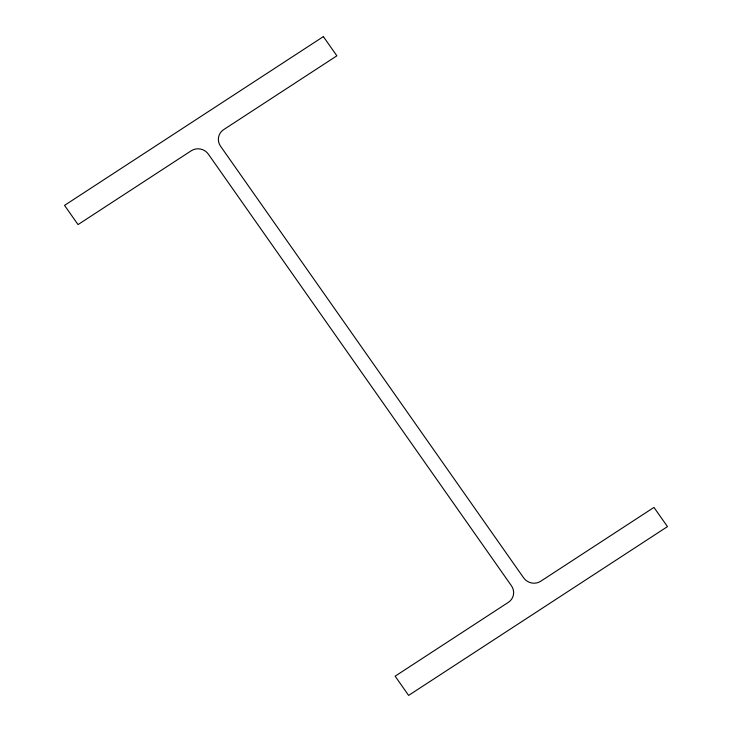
<?xml version="1.0" encoding="UTF-8"?>
<svg xmlns="http://www.w3.org/2000/svg" width="732" height="732" viewBox="0 0 732 732"><rect width="100%" height="100%" fill="white"/><g stroke="black" fill="none" stroke-linecap="round" stroke-linejoin="round"><path stroke-width="1.1" d="M323.379 36.6L64.535 205.381L78.031 224.596L191.29 150.746A12.353 11.886 24.3 0 1 208.391 154.187L511.43 585.756A12.353 11.886 24.3 0 1 508.392 602.326L395.124 676.185L408.621 695.4L667.465 526.619L653.969 507.404L540.71 581.254A12.353 11.886 24.3 0 1 523.609 577.813L220.57 146.244A12.353 11.886 24.3 0 1 223.608 129.674L336.876 55.815L323.379 36.6"/></g></svg>
